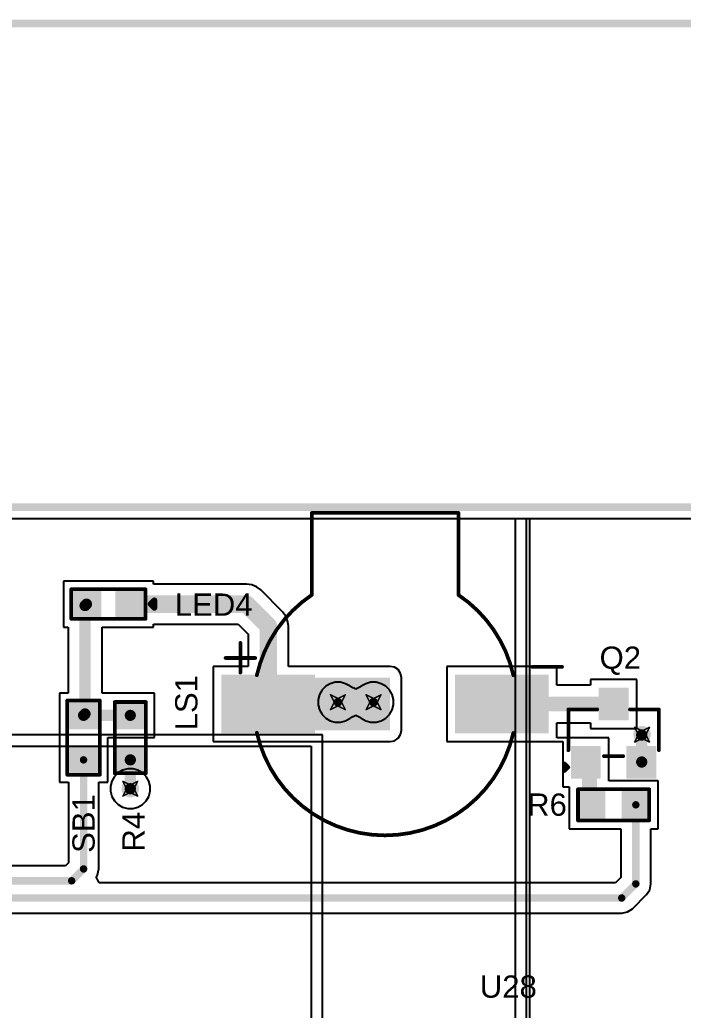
# Model space of a CAD drawing. Header units: inches. Extents: x -36 to 349, y -11 to 240.
# Drawn here: x 154.14 to 176.85, y 109.77 to 143.69 of the extents above; entities that cross this region are included whole.
import ezdxf

# ---------------------------------------------------------------- set-up
doc = ezdxf.new("R2010")
doc.units = ezdxf.units.IN
for name, color, linetype in [('Board Outline', 216, 'Continuous'), ('Bottom Layer', 5, 'Continuous'), ('Dimension', 6, 'Continuous'), ('Drill Drawing', 1, 'Continuous'), ('Layer 1', 16, 'Continuous'), ('Layer 2', 76, 'Continuous'), ('Top Layer', 1, 'Continuous'), ('Top Overlay', 2, 'Continuous'), ('Top Paste', 8, 'Continuous'), ('Top Solder', 216, 'Continuous'), ('Via Holes', 16, 'Continuous')]:
    doc.layers.add(name, color=color, linetype=linetype)
doc.styles.add('Arial', font='', dxfattribs={"height": 0.2})
doc.styles.get('Arial').set_extended_font_data('Arial')

# ---------------------------------------------------------------- blocks, each defined once
blk = doc.blocks.new('S______B______178')
at = {"layer": 'Top Layer'}
for points in [[(-1.143, -0.4445), (-1.143, 0.4445), (-0.381, 0.4445), (-0.381, -0.4445)], [(0.381, -0.4445), (0.381, 0.4445), (1.143, 0.4445), (1.143, -0.4445)]]:
    blk.add_hatch(color=1, dxfattribs=at).paths.add_polyline_path(points)
at = {"layer": 'Top Paste'}
for points in [[(-1.143, -0.4445), (-1.143, 0.4445), (-0.381, 0.4445), (-0.381, -0.4445)], [(0.381, -0.4445), (0.381, 0.4445), (1.143, 0.4445), (1.143, -0.4445)]]:
    blk.add_hatch(color=8, dxfattribs=at).paths.add_polyline_path(points)
at = {"layer": 'Top Solder'}
for points in [[(-1.2446, -0.5461), (-1.2446, 0.5461), (-0.2794, 0.5461), (-0.2794, -0.5461)], [(0.2794, -0.5461), (0.2794, 0.5461), (1.2446, 0.5461), (1.2446, -0.5461)]]:
    blk.add_hatch(color=216, dxfattribs=at).paths.add_polyline_path(points)
at = {"layer": 'Top Overlay'}
for points in [[(-1.27, 0.5588, 0.127, 0.127, 0), (1.27, 0.5588, 0.127, 0.127, 0)], [(-1.27, 0.5588, 0.127, 0.127, 0), (-1.27, -0.5588, 0.127, 0.127, 0)], [(1.27, 0.5588, 0.127, 0.127, 0), (1.27, -0.5588, 0.127, 0.127, 0)], [(-1.27, -0.5588, 0.127, 0.127, 0), (1.27, -0.5588, 0.127, 0.127, 0)]]:
    blk.add_lwpolyline(points, format="xyseb", dxfattribs=at)
for points in [[(-1.30175, 0.5588, 0.0635, 0.0635, 1), (-1.23825, 0.5588, 0.0635, 0.0635, 1)], [(-1.30175, 0.5588, 0.0635, 0.0635, 1), (-1.23825, 0.5588, 0.0635, 0.0635, 1)], [(1.23825, 0.5588, 0.0635, 0.0635, 1), (1.30175, 0.5588, 0.0635, 0.0635, 1)], [(1.23825, 0.5588, 0.0635, 0.0635, 1), (1.30175, 0.5588, 0.0635, 0.0635, 1)], [(-1.30175, -0.5588, 0.0635, 0.0635, 1), (-1.23825, -0.5588, 0.0635, 0.0635, 1)], [(-1.30175, -0.5588, 0.0635, 0.0635, 1), (-1.23825, -0.5588, 0.0635, 0.0635, 1)], [(1.23825, -0.5588, 0.0635, 0.0635, 1), (1.30175, -0.5588, 0.0635, 0.0635, 1)], [(1.23825, -0.5588, 0.0635, 0.0635, 1), (1.30175, -0.5588, 0.0635, 0.0635, 1)]]:
    blk.add_lwpolyline(points, format="xyseb", close=True, dxfattribs=at)
blk = doc.blocks.new('R___0603_295')
at = {"layer": 'Top Layer'}
for points in [[(-0.381, 0.4445), (-0.381, -0.4445), (-1.143, -0.4445), (-1.143, 0.4445)], [(1.143, 0.4445), (1.143, -0.4445), (0.381, -0.4445), (0.381, 0.4445)]]:
    blk.add_hatch(color=1, dxfattribs=at).paths.add_polyline_path(points)
at = {"layer": 'Top Paste'}
for points in [[(-0.381, 0.4445), (-0.381, -0.4445), (-1.143, -0.4445), (-1.143, 0.4445)], [(1.143, 0.4445), (1.143, -0.4445), (0.381, -0.4445), (0.381, 0.4445)]]:
    blk.add_hatch(color=8, dxfattribs=at).paths.add_polyline_path(points)
at = {"layer": 'Top Solder'}
for points in [[(-0.2794, 0.5461), (-0.2794, -0.5461), (-1.2446, -0.5461), (-1.2446, 0.5461)], [(1.2446, 0.5461), (1.2446, -0.5461), (0.2794, -0.5461), (0.2794, 0.5461)]]:
    blk.add_hatch(color=216, dxfattribs=at).paths.add_polyline_path(points)
at = {"layer": 'Top Overlay'}
for points in [[(-1.2192, 0.5334, 0.127, 0.127, 0), (-1.2192, -0.5334, 0.127, 0.127, 0)], [(1.2192, 0.5334, 0.127, 0.127, 0), (-1.2192, 0.5334, 0.127, 0.127, 0)], [(1.2192, 0.5334, 0.127, 0.127, 0), (1.2192, -0.5334, 0.127, 0.127, 0)], [(1.2192, -0.5334, 0.127, 0.127, 0), (-1.2192, -0.5334, 0.127, 0.127, 0)]]:
    blk.add_lwpolyline(points, format="xyseb", dxfattribs=at)
for points in [[(-1.25095, 0.5334, 0.0635, 0.0635, 1), (-1.18745, 0.5334, 0.0635, 0.0635, 1)], [(-1.25095, 0.5334, 0.0635, 0.0635, 1), (-1.18745, 0.5334, 0.0635, 0.0635, 1)], [(1.18745, 0.5334, 0.0635, 0.0635, 1), (1.25095, 0.5334, 0.0635, 0.0635, 1)], [(1.18745, 0.5334, 0.0635, 0.0635, 1), (1.25095, 0.5334, 0.0635, 0.0635, 1)], [(-1.25095, -0.5334, 0.0635, 0.0635, 1), (-1.18745, -0.5334, 0.0635, 0.0635, 1)], [(-1.25095, -0.5334, 0.0635, 0.0635, 1), (-1.18745, -0.5334, 0.0635, 0.0635, 1)], [(1.18745, -0.5334, 0.0635, 0.0635, 1), (1.25095, -0.5334, 0.0635, 0.0635, 1)], [(1.18745, -0.5334, 0.0635, 0.0635, 1), (1.25095, -0.5334, 0.0635, 0.0635, 1)]]:
    blk.add_lwpolyline(points, format="xyseb", close=True, dxfattribs=at)
blk = doc.blocks.new('R___0603_296')
at = {"layer": 'Top Layer'}
for points in [[(-0.381, 0.4445), (-0.381, -0.4445), (-1.143, -0.4445), (-1.143, 0.4445)], [(1.143, 0.4445), (1.143, -0.4445), (0.381, -0.4445), (0.381, 0.4445)]]:
    blk.add_hatch(color=1, dxfattribs=at).paths.add_polyline_path(points)
at = {"layer": 'Top Paste'}
for points in [[(-0.381, 0.4445), (-0.381, -0.4445), (-1.143, -0.4445), (-1.143, 0.4445)], [(1.143, 0.4445), (1.143, -0.4445), (0.381, -0.4445), (0.381, 0.4445)]]:
    blk.add_hatch(color=8, dxfattribs=at).paths.add_polyline_path(points)
at = {"layer": 'Top Solder'}
for points in [[(-0.2794, 0.5461), (-0.2794, -0.5461), (-1.2446, -0.5461), (-1.2446, 0.5461)], [(1.2446, 0.5461), (1.2446, -0.5461), (0.2794, -0.5461), (0.2794, 0.5461)]]:
    blk.add_hatch(color=216, dxfattribs=at).paths.add_polyline_path(points)
at = {"layer": 'Top Overlay'}
for points in [[(-1.2192, -0.5334, 0.127, 0.127, 0), (-1.2192, 0.5334, 0.127, 0.127, 0)], [(1.2192, 0.5334, 0.127, 0.127, 0), (-1.2192, 0.5334, 0.127, 0.127, 0)], [(1.2192, -0.5334, 0.127, 0.127, 0), (1.2192, 0.5334, 0.127, 0.127, 0)], [(1.2192, -0.5334, 0.127, 0.127, 0), (-1.2192, -0.5334, 0.127, 0.127, 0)]]:
    blk.add_lwpolyline(points, format="xyseb", dxfattribs=at)
for points in [[(-1.25095, 0.5334, 0.0635, 0.0635, 1), (-1.18745, 0.5334, 0.0635, 0.0635, 1)], [(-1.25095, 0.5334, 0.0635, 0.0635, 1), (-1.18745, 0.5334, 0.0635, 0.0635, 1)], [(1.18745, 0.5334, 0.0635, 0.0635, 1), (1.25095, 0.5334, 0.0635, 0.0635, 1)], [(1.18745, 0.5334, 0.0635, 0.0635, 1), (1.25095, 0.5334, 0.0635, 0.0635, 1)], [(-1.25095, -0.5334, 0.0635, 0.0635, 1), (-1.18745, -0.5334, 0.0635, 0.0635, 1)], [(-1.25095, -0.5334, 0.0635, 0.0635, 1), (-1.18745, -0.5334, 0.0635, 0.0635, 1)], [(1.18745, -0.5334, 0.0635, 0.0635, 1), (1.25095, -0.5334, 0.0635, 0.0635, 1)], [(1.18745, -0.5334, 0.0635, 0.0635, 1), (1.25095, -0.5334, 0.0635, 0.0635, 1)]]:
    blk.add_lwpolyline(points, format="xyseb", close=True, dxfattribs=at)
blk = doc.blocks.new('SOT_23_308')
at = {"layer": 'Top Layer'}
for points in [[(-0.41, 1.46), (0.41, 1.46), (0.41, 0.54), (-0.41, 0.54)], [(-1.36, -0.54), (-0.54, -0.54), (-0.54, -1.46), (-1.36, -1.46)], [(0.54, -0.54), (1.36, -0.54), (1.36, -1.46), (0.54, -1.46)]]:
    blk.add_hatch(color=1, dxfattribs=at).paths.add_polyline_path(points)
at = {"layer": 'Top Paste'}
for points in [[(-0.41, 1.46), (0.41, 1.46), (0.41, 0.54), (-0.41, 0.54)], [(-1.36, -0.54), (-0.54, -0.54), (-0.54, -1.46), (-1.36, -1.46)], [(0.54, -0.54), (1.36, -0.54), (1.36, -1.46), (0.54, -1.46)]]:
    blk.add_hatch(color=8, dxfattribs=at).paths.add_polyline_path(points)
at = {"layer": 'Top Solder'}
for points in [[(-0.512, 1.562), (0.512, 1.562), (0.512, 0.438), (-0.512, 0.438)], [(-1.462, -0.438), (-0.438, -0.438), (-0.438, -1.562), (-1.462, -1.562)], [(0.438, -0.438), (1.462, -0.438), (1.462, -1.562), (0.438, -1.562)]]:
    blk.add_hatch(color=216, dxfattribs=at).paths.add_polyline_path(points)
at = {"layer": 'Top Overlay'}
for points in [[(-1.549, 0.813, 0.127, 0.127, 0), (-0.559, 0.813, 0.127, 0.127, 0)], [(-1.549, -0.584, 0.127, 0.127, 0), (-1.549, 0.813, 0.127, 0.127, 0)], [(0.559, 0.813, 0.127, 0.127, 0), (1.549, 0.813, 0.127, 0.127, 0)], [(1.549, -0.584, 0.127, 0.127, 0), (1.549, 0.813, 0.127, 0.127, 0)], [(-1.676, -1.295, 0.127, 0.127, 0), (-1.676, -1.041, 0.127, 0.127, 0)], [(-1.676, -1.041, 0.127, 0.127, 0), (-1.549, -1.168, 0.127, 0.127, 0)], [(-0.33, -0.787, 0.127, 0.127, 0), (0.33, -0.787, 0.127, 0.127, 0)], [(-1.676, -1.295, 0.127, 0.127, 0), (-1.549, -1.168, 0.127, 0.127, 0)]]:
    blk.add_lwpolyline(points, format="xyseb", dxfattribs=at)
for points in [[(-1.581, 0.813, 0.0635, 0.0635, 1), (-1.518, 0.813, 0.0635, 0.0635, 1)], [(-1.581, 0.813, 0.0635, 0.0635, 1), (-1.518, 0.813, 0.0635, 0.0635, 1)], [(-0.591, 0.813, 0.0635, 0.0635, 1), (-0.527, 0.813, 0.0635, 0.0635, 1)], [(0.527, 0.813, 0.0635, 0.0635, 1), (0.591, 0.813, 0.0635, 0.0635, 1)], [(1.518, 0.813, 0.0635, 0.0635, 1), (1.581, 0.813, 0.0635, 0.0635, 1)], [(1.518, 0.813, 0.0635, 0.0635, 1), (1.581, 0.813, 0.0635, 0.0635, 1)], [(-1.581, -0.584, 0.0635, 0.0635, 1), (-1.518, -0.584, 0.0635, 0.0635, 1)], [(1.518, -0.584, 0.0635, 0.0635, 1), (1.581, -0.584, 0.0635, 0.0635, 1)], [(-1.708, -1.041, 0.0635, 0.0635, 1), (-1.645, -1.041, 0.0635, 0.0635, 1)], [(-1.708, -1.041, 0.0635, 0.0635, 1), (-1.645, -1.041, 0.0635, 0.0635, 1)], [(-0.362, -0.787, 0.0635, 0.0635, 1), (-0.298, -0.787, 0.0635, 0.0635, 1)], [(0.298, -0.787, 0.0635, 0.0635, 1), (0.362, -0.787, 0.0635, 0.0635, 1)], [(-1.708, -1.295, 0.0635, 0.0635, 1), (-1.645, -1.295, 0.0635, 0.0635, 1)], [(-1.708, -1.295, 0.0635, 0.0635, 1), (-1.645, -1.295, 0.0635, 0.0635, 1)], [(-1.581, -1.168, 0.0635, 0.0635, 1), (-1.518, -1.168, 0.0635, 0.0635, 1)], [(-1.581, -1.168, 0.0635, 0.0635, 1), (-1.518, -1.168, 0.0635, 0.0635, 1)]]:
    blk.add_lwpolyline(points, format="xyseb", close=True, dxfattribs=at)
blk = doc.blocks.new('YS_SBZ9032C03R16__317')
at = {"layer": 'Top Layer'}
for points in [[(-5.5, 0.9), (-2.5, 0.9), (-2.5, -0.9), (-5.5, -0.9)], [(2.5, 0.9), (5.5, 0.9), (5.5, -0.9), (2.5, -0.9)]]:
    blk.add_hatch(color=1, dxfattribs=at).paths.add_polyline_path(points)
at = {"layer": 'Top Paste'}
for points in [[(-5.5, 0.9), (-2.5, 0.9), (-2.5, -0.9), (-5.5, -0.9)], [(2.5, 0.9), (5.5, 0.9), (5.5, -0.9), (2.5, -0.9)]]:
    blk.add_hatch(color=8, dxfattribs=at).paths.add_polyline_path(points)
at = {"layer": 'Top Solder'}
for points in [[(-5.602, 1.002), (-2.398, 1.002), (-2.398, -1.002), (-5.602, -1.002)], [(2.398, 1.002), (5.602, 1.002), (5.602, -1.002), (2.398, -1.002)]]:
    blk.add_hatch(color=216, dxfattribs=at).paths.add_polyline_path(points)
at = {"layer": 'Top Overlay'}
for points in [[(-2.51, 3.735, 0.127, 0.127, 0), (-2.51, 6.543, 0.127, 0.127, 0)], [(-2.51, 6.543, 0.127, 0.127, 0), (2.51, 6.543, 0.127, 0.127, 0)], [(2.51, 3.735, 0.127, 0.127, 0), (2.51, 6.543, 0.127, 0.127, 0)], [(-4.391, 0.984, 0.127, 0.127, -0.191928), (-2.51, 3.735, 0.127, 0.127, 0)], [(2.51, 3.735, 0.127, 0.127, -0.191928), (4.391, 0.984, 0.127, 0.127, 0)], [(-4.953, 1.075, 0.127, 0.127, 0), (-4.953, 2.091, 0.127, 0.127, 0)], [(-5.461, 1.575, 0.127, 0.127, 0), (-4.445, 1.575, 0.127, 0.127, 0)], [(5.043, 1.27, 0.127, 0.127, 0), (6.059, 1.27, 0.127, 0.127, 0)], [(4.389, -0.992, 0.127, 0.127, -0.799951), (-4.391, -0.984, 0.127, 0.127, 0)]]:
    blk.add_lwpolyline(points, format="xyseb", dxfattribs=at)
for points in [[(-2.542, 6.543, 0.0635, 0.0635, 1), (-2.479, 6.543, 0.0635, 0.0635, 1)], [(-2.542, 6.543, 0.0635, 0.0635, 1), (-2.479, 6.543, 0.0635, 0.0635, 1)], [(2.479, 6.543, 0.0635, 0.0635, 1), (2.542, 6.543, 0.0635, 0.0635, 1)], [(2.479, 6.543, 0.0635, 0.0635, 1), (2.542, 6.543, 0.0635, 0.0635, 1)], [(-2.542, 3.735, 0.0635, 0.0635, 1), (-2.479, 3.735, 0.0635, 0.0635, 1)], [(-2.542, 3.735, 0.0635, 0.0635, 1), (-2.479, 3.735, 0.0635, 0.0635, 1)], [(2.479, 3.735, 0.0635, 0.0635, 1), (2.542, 3.735, 0.0635, 0.0635, 1)], [(2.479, 3.735, 0.0635, 0.0635, 1), (2.542, 3.735, 0.0635, 0.0635, 1)], [(-4.985, 2.091, 0.0635, 0.0635, 1), (-4.921, 2.091, 0.0635, 0.0635, 1)], [(-5.493, 1.575, 0.0635, 0.0635, 1), (-5.429, 1.575, 0.0635, 0.0635, 1)], [(-4.477, 1.575, 0.0635, 0.0635, 1), (-4.413, 1.575, 0.0635, 0.0635, 1)], [(-4.985, 1.075, 0.0635, 0.0635, 1), (-4.921, 1.075, 0.0635, 0.0635, 1)], [(-4.423, 0.984, 0.0635, 0.0635, 1), (-4.359, 0.984, 0.0635, 0.0635, 1)], [(4.359, 0.984, 0.0635, 0.0635, 1), (4.423, 0.984, 0.0635, 0.0635, 1)], [(5.011, 1.27, 0.0635, 0.0635, 1), (5.074, 1.27, 0.0635, 0.0635, 1)], [(6.027, 1.27, 0.0635, 0.0635, 1), (6.09, 1.27, 0.0635, 0.0635, 1)], [(-4.423, -0.984, 0.0635, 0.0635, 1), (-4.359, -0.984, 0.0635, 0.0635, 1)], [(4.358, -0.992, 0.0635, 0.0635, 1), (4.421, -0.992, 0.0635, 0.0635, 1)]]:
    blk.add_lwpolyline(points, format="xyseb", close=True, dxfattribs=at)
blk = doc.blocks.new('ALS_PT19_315C_L177_TR__321')
at = {"layer": 'Top Layer'}
for points in [[(-1.16, 0.41), (-0.34, 0.41), (-0.34, -0.41), (-1.16, -0.41)], [(0.34, 0.41), (1.16, 0.41), (1.16, -0.41), (0.34, -0.41)]]:
    blk.add_hatch(color=1, dxfattribs=at).paths.add_polyline_path(points)
at = {"layer": 'Top Paste'}
for points in [[(-1.16, 0.41), (-0.34, 0.41), (-0.34, -0.41), (-1.16, -0.41)], [(0.34, 0.41), (1.16, 0.41), (1.16, -0.41), (0.34, -0.41)]]:
    blk.add_hatch(color=8, dxfattribs=at).paths.add_polyline_path(points)
at = {"layer": 'Top Solder'}
for points in [[(-1.262, 0.512), (-0.238, 0.512), (-0.238, -0.512), (-1.262, -0.512)], [(0.238, 0.512), (1.262, 0.512), (1.262, -0.512), (0.238, -0.512)]]:
    blk.add_hatch(color=216, dxfattribs=at).paths.add_polyline_path(points)
at = {"layer": 'Top Overlay'}
for points in [[(1.245, 0.508, 0.127, 0.127, 0), (-1.27, 0.508, 0.127, 0.127, 0)], [(-1.27, 0.508, 0.127, 0.127, 0), (-1.27, -0.508, 0.127, 0.127, 0)], [(1.27, 0.508, 0.127, 0.127, 0), (1.27, -0.508, 0.127, 0.127, 0)], [(-1.575, 0.127, 0.2, 0.2, 0), (-1.575, -0.127, 0.2, 0.2, 0)], [(-1.448, 0, 0.2, 0.2, 0), (-1.575, 0.127, 0.2, 0.2, 0)], [(-1.448, 0, 0.2, 0.2, 0), (-1.575, -0.127, 0.2, 0.2, 0)], [(1.27, -0.508, 0.127, 0.127, 0), (-1.27, -0.508, 0.127, 0.127, 0)]]:
    blk.add_lwpolyline(points, format="xyseb", dxfattribs=at)
for points in [[(-1.302, 0.508, 0.0635, 0.0635, 1), (-1.238, 0.508, 0.0635, 0.0635, 1)], [(-1.302, 0.508, 0.0635, 0.0635, 1), (-1.238, 0.508, 0.0635, 0.0635, 1)], [(1.213, 0.508, 0.0635, 0.0635, 1), (1.276, 0.508, 0.0635, 0.0635, 1)], [(1.238, 0.508, 0.0635, 0.0635, 1), (1.302, 0.508, 0.0635, 0.0635, 1)], [(-1.625, 0.127, 0.1, 0.1, 1), (-1.525, 0.127, 0.1, 0.1, 1)], [(-1.625, 0.127, 0.1, 0.1, 1), (-1.525, 0.127, 0.1, 0.1, 1)], [(-1.498, 0, 0.1, 0.1, 1), (-1.398, 0, 0.1, 0.1, 1)], [(-1.498, 0, 0.1, 0.1, 1), (-1.398, 0, 0.1, 0.1, 1)], [(-1.625, -0.127, 0.1, 0.1, 1), (-1.525, -0.127, 0.1, 0.1, 1)], [(-1.625, -0.127, 0.1, 0.1, 1), (-1.525, -0.127, 0.1, 0.1, 1)], [(-1.302, -0.508, 0.0635, 0.0635, 1), (-1.238, -0.508, 0.0635, 0.0635, 1)], [(-1.302, -0.508, 0.0635, 0.0635, 1), (-1.238, -0.508, 0.0635, 0.0635, 1)], [(1.238, -0.508, 0.0635, 0.0635, 1), (1.302, -0.508, 0.0635, 0.0635, 1)], [(1.238, -0.508, 0.0635, 0.0635, 1), (1.302, -0.508, 0.0635, 0.0635, 1)]]:
    blk.add_lwpolyline(points, format="xyseb", close=True, dxfattribs=at)

msp = doc.modelspace()

# ---------------------------------------------------------------- hatches: boundary and pattern name
at = {"layer": 'Bottom Layer'}
h = msp.add_hatch(color=5, dxfattribs=at)
edge = h.paths.add_edge_path()
edge.add_arc((165.033, 120.32), 0.3, 0, 360)
h = msp.add_hatch(color=5, dxfattribs=at)
edge = h.paths.add_edge_path()
edge.add_arc((166.252, 120.32), 0.3, 0, 360)
h = msp.add_hatch(color=5, dxfattribs=at)
edge = h.paths.add_edge_path()
edge.add_arc((175.447, 119.208), 0.3, 0, 360)
h = msp.add_hatch(color=5, dxfattribs=at)
edge = h.paths.add_edge_path()
edge.add_arc((157.924, 117.358), 0.3, 0, 360)
at = {"layer": 'Layer 1'}
h = msp.add_hatch(color=16, dxfattribs=at)
edge = h.paths.add_edge_path()
edge.add_arc((165.033, 120.32), 0.3, 0, 360)
h = msp.add_hatch(color=16, dxfattribs=at)
edge = h.paths.add_edge_path()
edge.add_arc((166.252, 120.32), 0.3, 0, 360)
h = msp.add_hatch(color=16, dxfattribs=at)
edge = h.paths.add_edge_path()
edge.add_arc((175.447, 119.208), 0.3, 0, 360)
h = msp.add_hatch(color=16, dxfattribs=at)
edge = h.paths.add_edge_path()
edge.add_arc((157.924, 117.358), 0.3, 0, 360)
at = {"layer": 'Layer 2'}
h = msp.add_hatch(color=76, dxfattribs=at)
edge = h.paths.add_edge_path()
edge.add_arc((165.033, 120.32), 0.3, 0, 360)
h = msp.add_hatch(color=76, dxfattribs=at)
edge = h.paths.add_edge_path()
edge.add_arc((166.252, 120.32), 0.3, 0, 360)
h = msp.add_hatch(color=76, dxfattribs=at)
edge = h.paths.add_edge_path()
edge.add_arc((175.447, 119.208), 0.3, 0, 360)
h = msp.add_hatch(color=76, dxfattribs=at)
edge = h.paths.add_edge_path()
edge.add_arc((157.924, 117.358), 0.3, 0, 360)
at = {"layer": 'Top Layer'}
msp.add_hatch(color=1, dxfattribs=at).paths.add_polyline_path([(161.148, 119.359), (166.817, 119.359), (166.817, 121.159), (161.148, 121.159)])
h = msp.add_hatch(color=1, dxfattribs=at)
edge = h.paths.add_edge_path()
edge.add_arc((165.033, 120.32), 0.3, 0, 360)
h = msp.add_hatch(color=1, dxfattribs=at)
edge = h.paths.add_edge_path()
edge.add_arc((166.252, 120.32), 0.3, 0, 360)
h = msp.add_hatch(color=1, dxfattribs=at)
edge = h.paths.add_edge_path()
edge.add_arc((175.447, 119.208), 0.3, 0, 360)
h = msp.add_hatch(color=1, dxfattribs=at)
edge = h.paths.add_edge_path()
edge.add_arc((157.924, 117.358), 0.3, 0, 360)
at = {"layer": 'Via Holes'}
h = msp.add_hatch(color=7, dxfattribs=at)
edge = h.paths.add_edge_path()
edge.add_arc((165.033, 120.32), 0.15, 0, 360)
h = msp.add_hatch(color=7, dxfattribs=at)
edge = h.paths.add_edge_path()
edge.add_arc((166.252, 120.32), 0.15, 0, 360)
h = msp.add_hatch(color=7, dxfattribs=at)
edge = h.paths.add_edge_path()
edge.add_arc((175.447, 119.208), 0.15, 0, 360)
h = msp.add_hatch(color=7, dxfattribs=at)
edge = h.paths.add_edge_path()
edge.add_arc((157.924, 117.358), 0.15, 0, 360)

# ---------------------------------------------------------------- linework, layer by layer
at = {"layer": 'Board Outline'}
msp.add_lwpolyline([(101.089, 127, 0.254, 0.254, 0), (184.5, 127, 0.254, 0.254, 0)], format="xyseb", dxfattribs=at)
at = {"layer": 'Bottom Layer'}
for p, q in [((138.607, 126.612), (171.103, 126.612)), ((171.103, 126.612), (171.103, 50.013)), ((171.492, 126.612), (184.5, 126.612)), ((171.492, 50.013), (171.492, 126.612)), ((164.499, 119.202), (138.607, 119.202)), ((164.499, 57.353), (164.499, 119.202)), ((153.203, 118.814), (164.111, 118.814)), ((164.111, 118.814), (164.111, 79.085))]:
    msp.add_line(p, q, dxfattribs=at)
at = {"layer": 'Dimension'}
msp.add_lwpolyline([(104.965, 143.561, 0.254, 0.254, 0), (188.5, 143.561, 0.254, 0.254, 0)], format="xyseb", dxfattribs=at)
at = {"layer": 'Drill Drawing'}
for points in [[(164.779, 120.574, 0.0508, 0.0508, 0), (165.033, 120.447, 0.0508, 0.0508, 0)], [(164.779, 120.574, 0.0508, 0.0508, 0), (164.906, 120.32, 0.0508, 0.0508, 0)], [(165.033, 120.447, 0.0508, 0.0508, 0), (165.287, 120.574, 0.0508, 0.0508, 0)], [(165.16, 120.32, 0.0508, 0.0508, 0), (165.287, 120.574, 0.0508, 0.0508, 0)], [(165.998, 120.574, 0.0508, 0.0508, 0), (166.252, 120.447, 0.0508, 0.0508, 0)], [(165.998, 120.574, 0.0508, 0.0508, 0), (166.125, 120.32, 0.0508, 0.0508, 0)], [(166.252, 120.447, 0.0508, 0.0508, 0), (166.506, 120.574, 0.0508, 0.0508, 0)], [(166.379, 120.32, 0.0508, 0.0508, 0), (166.506, 120.574, 0.0508, 0.0508, 0)], [(164.779, 120.066, 0.0508, 0.0508, 0), (164.906, 120.32, 0.0508, 0.0508, 0)], [(164.779, 120.066, 0.0508, 0.0508, 0), (165.033, 120.193, 0.0508, 0.0508, 0)], [(165.033, 120.193, 0.0508, 0.0508, 0), (165.287, 120.066, 0.0508, 0.0508, 0)], [(165.16, 120.32, 0.0508, 0.0508, 0), (165.287, 120.066, 0.0508, 0.0508, 0)], [(165.998, 120.066, 0.0508, 0.0508, 0), (166.125, 120.32, 0.0508, 0.0508, 0)], [(165.998, 120.066, 0.0508, 0.0508, 0), (166.252, 120.193, 0.0508, 0.0508, 0)], [(166.252, 120.193, 0.0508, 0.0508, 0), (166.506, 120.066, 0.0508, 0.0508, 0)], [(166.379, 120.32, 0.0508, 0.0508, 0), (166.506, 120.066, 0.0508, 0.0508, 0)], [(175.193, 119.462, 0.0508, 0.0508, 0), (175.447, 119.335, 0.0508, 0.0508, 0)], [(175.193, 119.462, 0.0508, 0.0508, 0), (175.32, 119.208, 0.0508, 0.0508, 0)], [(175.447, 119.335, 0.0508, 0.0508, 0), (175.701, 119.462, 0.0508, 0.0508, 0)], [(175.574, 119.208, 0.0508, 0.0508, 0), (175.701, 119.462, 0.0508, 0.0508, 0)], [(175.193, 118.954, 0.0508, 0.0508, 0), (175.32, 119.208, 0.0508, 0.0508, 0)], [(175.193, 118.954, 0.0508, 0.0508, 0), (175.447, 119.081, 0.0508, 0.0508, 0)], [(175.447, 119.081, 0.0508, 0.0508, 0), (175.701, 118.954, 0.0508, 0.0508, 0)], [(175.574, 119.208, 0.0508, 0.0508, 0), (175.701, 118.954, 0.0508, 0.0508, 0)], [(157.67, 117.612, 0.0508, 0.0508, 0), (157.924, 117.485, 0.0508, 0.0508, 0)], [(157.67, 117.612, 0.0508, 0.0508, 0), (157.797, 117.358, 0.0508, 0.0508, 0)], [(157.67, 117.104, 0.0508, 0.0508, 0), (157.797, 117.358, 0.0508, 0.0508, 0)], [(157.924, 117.485, 0.0508, 0.0508, 0), (158.178, 117.612, 0.0508, 0.0508, 0)], [(158.051, 117.358, 0.0508, 0.0508, 0), (158.178, 117.612, 0.0508, 0.0508, 0)], [(158.051, 117.358, 0.0508, 0.0508, 0), (158.178, 117.104, 0.0508, 0.0508, 0)], [(157.67, 117.104, 0.0508, 0.0508, 0), (157.924, 117.231, 0.0508, 0.0508, 0)], [(157.924, 117.231, 0.0508, 0.0508, 0), (158.178, 117.104, 0.0508, 0.0508, 0)]]:
    msp.add_lwpolyline(points, format="xyseb", dxfattribs=at)
for points in [[(164.766, 120.574, 0.0254, 0.0254, 1), (164.791, 120.574, 0.0254, 0.0254, 1)], [(164.766, 120.574, 0.0254, 0.0254, 1), (164.791, 120.574, 0.0254, 0.0254, 1)], [(165.02, 120.447, 0.0254, 0.0254, 1), (165.045, 120.447, 0.0254, 0.0254, 1)], [(165.02, 120.447, 0.0254, 0.0254, 1), (165.045, 120.447, 0.0254, 0.0254, 1)], [(165.274, 120.574, 0.0254, 0.0254, 1), (165.299, 120.574, 0.0254, 0.0254, 1)], [(165.274, 120.574, 0.0254, 0.0254, 1), (165.299, 120.574, 0.0254, 0.0254, 1)], [(165.985, 120.574, 0.0254, 0.0254, 1), (166.011, 120.574, 0.0254, 0.0254, 1)], [(165.985, 120.574, 0.0254, 0.0254, 1), (166.011, 120.574, 0.0254, 0.0254, 1)], [(166.239, 120.447, 0.0254, 0.0254, 1), (166.265, 120.447, 0.0254, 0.0254, 1)], [(166.239, 120.447, 0.0254, 0.0254, 1), (166.265, 120.447, 0.0254, 0.0254, 1)], [(166.493, 120.574, 0.0254, 0.0254, 1), (166.519, 120.574, 0.0254, 0.0254, 1)], [(166.493, 120.574, 0.0254, 0.0254, 1), (166.519, 120.574, 0.0254, 0.0254, 1)], [(164.766, 120.066, 0.0254, 0.0254, 1), (164.791, 120.066, 0.0254, 0.0254, 1)], [(164.766, 120.066, 0.0254, 0.0254, 1), (164.791, 120.066, 0.0254, 0.0254, 1)], [(164.893, 120.32, 0.0254, 0.0254, 1), (164.918, 120.32, 0.0254, 0.0254, 1)], [(164.893, 120.32, 0.0254, 0.0254, 1), (164.918, 120.32, 0.0254, 0.0254, 1)], [(165.02, 120.193, 0.0254, 0.0254, 1), (165.045, 120.193, 0.0254, 0.0254, 1)], [(165.02, 120.193, 0.0254, 0.0254, 1), (165.045, 120.193, 0.0254, 0.0254, 1)], [(165.147, 120.32, 0.0254, 0.0254, 1), (165.172, 120.32, 0.0254, 0.0254, 1)], [(165.147, 120.32, 0.0254, 0.0254, 1), (165.172, 120.32, 0.0254, 0.0254, 1)], [(165.274, 120.066, 0.0254, 0.0254, 1), (165.299, 120.066, 0.0254, 0.0254, 1)], [(165.274, 120.066, 0.0254, 0.0254, 1), (165.299, 120.066, 0.0254, 0.0254, 1)], [(165.985, 120.066, 0.0254, 0.0254, 1), (166.011, 120.066, 0.0254, 0.0254, 1)], [(165.985, 120.066, 0.0254, 0.0254, 1), (166.011, 120.066, 0.0254, 0.0254, 1)], [(166.112, 120.32, 0.0254, 0.0254, 1), (166.138, 120.32, 0.0254, 0.0254, 1)], [(166.112, 120.32, 0.0254, 0.0254, 1), (166.138, 120.32, 0.0254, 0.0254, 1)], [(166.239, 120.193, 0.0254, 0.0254, 1), (166.265, 120.193, 0.0254, 0.0254, 1)], [(166.239, 120.193, 0.0254, 0.0254, 1), (166.265, 120.193, 0.0254, 0.0254, 1)], [(166.366, 120.32, 0.0254, 0.0254, 1), (166.392, 120.32, 0.0254, 0.0254, 1)], [(166.366, 120.32, 0.0254, 0.0254, 1), (166.392, 120.32, 0.0254, 0.0254, 1)], [(166.493, 120.066, 0.0254, 0.0254, 1), (166.519, 120.066, 0.0254, 0.0254, 1)], [(166.493, 120.066, 0.0254, 0.0254, 1), (166.519, 120.066, 0.0254, 0.0254, 1)], [(175.18, 119.462, 0.0254, 0.0254, 1), (175.205, 119.462, 0.0254, 0.0254, 1)], [(175.18, 119.462, 0.0254, 0.0254, 1), (175.205, 119.462, 0.0254, 0.0254, 1)], [(175.688, 119.462, 0.0254, 0.0254, 1), (175.713, 119.462, 0.0254, 0.0254, 1)], [(175.688, 119.462, 0.0254, 0.0254, 1), (175.713, 119.462, 0.0254, 0.0254, 1)], [(175.307, 119.208, 0.0254, 0.0254, 1), (175.332, 119.208, 0.0254, 0.0254, 1)], [(175.307, 119.208, 0.0254, 0.0254, 1), (175.332, 119.208, 0.0254, 0.0254, 1)], [(175.434, 119.335, 0.0254, 0.0254, 1), (175.459, 119.335, 0.0254, 0.0254, 1)], [(175.434, 119.335, 0.0254, 0.0254, 1), (175.459, 119.335, 0.0254, 0.0254, 1)], [(175.434, 119.081, 0.0254, 0.0254, 1), (175.459, 119.081, 0.0254, 0.0254, 1)], [(175.434, 119.081, 0.0254, 0.0254, 1), (175.459, 119.081, 0.0254, 0.0254, 1)], [(175.561, 119.208, 0.0254, 0.0254, 1), (175.586, 119.208, 0.0254, 0.0254, 1)], [(175.561, 119.208, 0.0254, 0.0254, 1), (175.586, 119.208, 0.0254, 0.0254, 1)], [(175.18, 118.954, 0.0254, 0.0254, 1), (175.205, 118.954, 0.0254, 0.0254, 1)], [(175.18, 118.954, 0.0254, 0.0254, 1), (175.205, 118.954, 0.0254, 0.0254, 1)], [(175.688, 118.954, 0.0254, 0.0254, 1), (175.713, 118.954, 0.0254, 0.0254, 1)], [(175.688, 118.954, 0.0254, 0.0254, 1), (175.713, 118.954, 0.0254, 0.0254, 1)], [(157.658, 117.612, 0.0254, 0.0254, 1), (157.683, 117.612, 0.0254, 0.0254, 1)], [(157.658, 117.612, 0.0254, 0.0254, 1), (157.683, 117.612, 0.0254, 0.0254, 1)], [(157.785, 117.358, 0.0254, 0.0254, 1), (157.81, 117.358, 0.0254, 0.0254, 1)], [(157.785, 117.358, 0.0254, 0.0254, 1), (157.81, 117.358, 0.0254, 0.0254, 1)], [(157.912, 117.485, 0.0254, 0.0254, 1), (157.937, 117.485, 0.0254, 0.0254, 1)], [(157.912, 117.485, 0.0254, 0.0254, 1), (157.937, 117.485, 0.0254, 0.0254, 1)], [(158.039, 117.358, 0.0254, 0.0254, 1), (158.064, 117.358, 0.0254, 0.0254, 1)], [(158.039, 117.358, 0.0254, 0.0254, 1), (158.064, 117.358, 0.0254, 0.0254, 1)], [(158.166, 117.612, 0.0254, 0.0254, 1), (158.191, 117.612, 0.0254, 0.0254, 1)], [(158.166, 117.612, 0.0254, 0.0254, 1), (158.191, 117.612, 0.0254, 0.0254, 1)], [(157.658, 117.104, 0.0254, 0.0254, 1), (157.683, 117.104, 0.0254, 0.0254, 1)], [(157.658, 117.104, 0.0254, 0.0254, 1), (157.683, 117.104, 0.0254, 0.0254, 1)], [(157.912, 117.231, 0.0254, 0.0254, 1), (157.937, 117.231, 0.0254, 0.0254, 1)], [(157.912, 117.231, 0.0254, 0.0254, 1), (157.937, 117.231, 0.0254, 0.0254, 1)], [(158.166, 117.104, 0.0254, 0.0254, 1), (158.191, 117.104, 0.0254, 0.0254, 1)], [(158.166, 117.104, 0.0254, 0.0254, 1), (158.191, 117.104, 0.0254, 0.0254, 1)]]:
    msp.add_lwpolyline(points, format="xyseb", close=True, dxfattribs=at)
at = {"layer": 'Layer 1'}
for p, q in [((101.097, 126.612), (184.5, 126.612)), ((164.488, 120.738), (164.398, 120.583)), ((164.615, 120.865), (164.488, 120.738)), ((164.77, 120.954), (164.615, 120.865)), ((164.943, 121.001), (164.77, 120.954)), ((165.122, 121.001), (164.943, 121.001)), ((165.296, 120.954), (165.122, 121.001)), ((165.451, 120.865), (165.296, 120.954)), ((165.474, 120.842), (165.451, 120.865)), ((165.642, 120.767), (165.474, 120.842)), ((165.811, 120.842), (165.642, 120.767)), ((165.834, 120.865), (165.811, 120.842)), ((165.989, 120.954), (165.834, 120.865)), ((166.162, 121.001), (165.989, 120.954)), ((166.342, 121.001), (166.162, 121.001)), ((166.515, 120.954), (166.342, 121.001)), ((166.67, 120.865), (166.515, 120.954)), ((166.797, 120.738), (166.67, 120.865)), ((166.887, 120.583), (166.797, 120.738)), ((164.398, 120.583), (164.352, 120.409)), ((164.352, 120.409), (164.352, 120.23)), ((166.933, 120.409), (166.887, 120.583)), ((166.933, 120.23), (166.933, 120.409)), ((164.352, 120.23), (164.398, 120.057)), ((166.887, 120.057), (166.933, 120.23)), ((164.398, 120.057), (164.488, 119.902)), ((164.488, 119.902), (164.615, 119.775)), ((164.615, 119.775), (164.77, 119.685)), ((165.296, 119.685), (165.451, 119.775)), ((165.451, 119.775), (165.474, 119.798)), ((165.474, 119.798), (165.642, 119.873)), ((165.642, 119.873), (165.811, 119.798)), ((165.811, 119.798), (165.834, 119.775)), ((165.834, 119.775), (165.989, 119.685)), ((166.515, 119.685), (166.67, 119.775)), ((166.67, 119.775), (166.797, 119.902)), ((166.797, 119.902), (166.887, 120.057)), ((164.77, 119.685), (164.943, 119.639)), ((164.943, 119.639), (165.122, 119.639)), ((165.122, 119.639), (165.296, 119.685)), ((165.989, 119.685), (166.162, 119.639)), ((166.162, 119.639), (166.342, 119.639)), ((166.342, 119.639), (166.515, 119.685))]:
    msp.add_line(p, q, dxfattribs=at)
at = {"layer": 'Layer 2'}
for p, q in [((101.097, 126.612), (171.586, 126.612)), ((171.586, 126.612), (171.586, 87.605)), ((164.488, 120.738), (164.398, 120.583)), ((164.615, 120.865), (164.488, 120.738)), ((164.77, 120.954), (164.615, 120.865)), ((164.943, 121.001), (164.77, 120.954)), ((165.122, 121.001), (164.943, 121.001)), ((165.296, 120.954), (165.122, 121.001)), ((165.451, 120.865), (165.296, 120.954)), ((165.474, 120.842), (165.451, 120.865)), ((165.642, 120.767), (165.474, 120.842)), ((165.811, 120.842), (165.642, 120.767)), ((165.834, 120.865), (165.811, 120.842)), ((165.989, 120.954), (165.834, 120.865)), ((166.162, 121.001), (165.989, 120.954)), ((166.342, 121.001), (166.162, 121.001)), ((166.515, 120.954), (166.342, 121.001)), ((166.67, 120.865), (166.515, 120.954)), ((166.797, 120.738), (166.67, 120.865)), ((166.887, 120.583), (166.797, 120.738)), ((164.398, 120.583), (164.352, 120.409)), ((164.352, 120.409), (164.352, 120.23)), ((166.933, 120.409), (166.887, 120.583)), ((166.933, 120.23), (166.933, 120.409)), ((164.352, 120.23), (164.398, 120.057)), ((166.887, 120.057), (166.933, 120.23)), ((164.398, 120.057), (164.488, 119.902)), ((164.488, 119.902), (164.615, 119.775)), ((164.615, 119.775), (164.77, 119.685)), ((165.296, 119.685), (165.451, 119.775)), ((165.451, 119.775), (165.474, 119.798)), ((165.474, 119.798), (165.642, 119.873)), ((165.642, 119.873), (165.811, 119.798)), ((165.811, 119.798), (165.834, 119.775)), ((165.834, 119.775), (165.989, 119.685)), ((166.515, 119.685), (166.67, 119.775)), ((166.67, 119.775), (166.797, 119.902)), ((166.797, 119.902), (166.887, 120.057)), ((164.77, 119.685), (164.943, 119.639)), ((164.943, 119.639), (165.122, 119.639)), ((165.122, 119.639), (165.296, 119.685)), ((165.989, 119.685), (166.162, 119.639)), ((166.162, 119.639), (166.342, 119.639)), ((166.342, 119.639), (166.515, 119.685)), ((157.835, 118.039), (157.662, 117.993)), ((158.014, 118.039), (157.835, 118.039)), ((158.187, 117.993), (158.014, 118.039)), ((157.379, 117.776), (157.29, 117.621)), ((157.506, 117.903), (157.379, 117.776)), ((157.662, 117.993), (157.506, 117.903)), ((158.343, 117.903), (158.187, 117.993)), ((158.469, 117.776), (158.343, 117.903)), ((158.559, 117.621), (158.469, 117.776)), ((157.29, 117.621), (157.243, 117.448)), ((157.243, 117.448), (157.243, 117.268)), ((158.605, 117.448), (158.559, 117.621)), ((158.605, 117.268), (158.605, 117.448)), ((157.243, 117.268), (157.29, 117.095)), ((157.29, 117.095), (157.379, 116.94)), ((158.469, 116.94), (158.559, 117.095)), ((158.559, 117.095), (158.605, 117.268)), ((157.379, 116.94), (157.506, 116.813)), ((157.506, 116.813), (157.662, 116.723)), ((157.662, 116.723), (157.835, 116.677)), ((157.835, 116.677), (158.014, 116.677)), ((158.014, 116.677), (158.187, 116.723)), ((158.187, 116.723), (158.343, 116.813)), ((158.343, 116.813), (158.469, 116.94))]:
    msp.add_line(p, q, dxfattribs=at)
at = {"layer": 'Top Layer'}
for p, q in [((106.206, 126.612), (184.5, 126.612)), ((158.715, 124.47), (155.633, 124.47)), ((155.633, 124.47), (155.633, 122.888)), ((158.715, 124.366), (158.715, 124.47)), ((161.902, 124.366), (158.715, 124.366)), ((161.991, 124.354), (161.902, 124.366)), ((161.902, 124.366), (161.902, 124.366)), ((162.08, 124.342), (161.991, 124.354)), ((162.246, 124.274), (162.08, 124.342)), ((162.388, 124.165), (162.246, 124.274)), ((163.133, 123.419), (162.388, 124.165)), ((163.243, 123.277), (163.133, 123.419)), ((163.133, 123.419), (163.133, 123.419)), ((163.311, 123.111), (163.243, 123.277)), ((163.335, 122.933), (163.311, 123.111)), ((155.633, 122.888), (155.792, 122.888)), ((155.792, 122.888), (155.792, 120.631)), ((156.957, 120.631), (156.957, 122.888)), ((156.957, 122.888), (158.715, 122.888)), ((158.715, 122.888), (158.715, 122.992)), ((158.715, 122.992), (161.618, 122.992)), ((161.618, 122.992), (161.961, 122.649)), ((163.335, 121.547), (163.335, 122.933)), ((163.335, 122.933), (163.335, 122.933)), ((161.961, 122.649), (161.961, 121.547)), ((161.11, 121.54), (160.767, 121.54)), ((160.767, 121.54), (160.767, 121.197)), ((161.148, 121.547), (161.11, 121.54)), ((161.961, 121.547), (161.148, 121.547)), ((166.817, 121.547), (163.335, 121.547)), ((166.966, 121.518), (166.817, 121.547)), ((167.092, 121.434), (166.966, 121.518)), ((167.176, 121.308), (167.092, 121.434)), ((172.529, 121.54), (168.767, 121.54)), ((168.767, 121.54), (168.767, 118.978)), ((172.529, 120.906), (172.529, 121.54)), ((160.767, 121.197), (160.759, 121.159)), ((160.759, 121.159), (160.759, 119.359)), ((167.206, 121.159), (167.176, 121.308)), ((167.206, 119.359), (167.206, 121.159)), ((175.262, 121.1), (173.68, 121.1)), ((173.68, 121.1), (173.68, 120.906)), ((175.262, 119.418), (175.262, 121.1)), ((173.68, 120.906), (172.529, 120.906)), ((155.792, 120.631), (155.499, 120.631)), ((155.499, 120.631), (155.499, 119.107)), ((158.75, 120.631), (156.957, 120.631)), ((158.75, 119.107), (158.75, 120.631)), ((172.529, 119.181), (172.529, 119.612)), ((172.529, 119.612), (173.68, 119.612)), ((173.68, 119.612), (173.68, 119.418)), ((173.68, 119.418), (175.262, 119.418)), ((155.499, 119.107), (155.499, 117.583)), ((157.15, 117.583), (157.15, 119.107)), ((157.15, 119.107), (158.75, 119.107)), ((160.759, 119.359), (160.767, 119.321)), ((160.767, 119.321), (160.767, 118.978)), ((166.966, 119), (167.092, 119.084)), ((167.092, 119.084), (167.176, 119.21)), ((167.176, 119.21), (167.206, 119.359)), ((172.529, 119.18), (172.529, 119.181)), ((172.529, 119.105), (172.529, 119.18)), ((172.73, 119.1), (172.529, 119.105)), ((172.732, 119.1), (172.73, 119.1)), ((174.312, 119.1), (172.732, 119.1)), ((174.312, 117.63), (174.312, 119.1)), ((160.767, 118.978), (161.11, 118.978)), ((161.11, 118.978), (161.148, 118.971)), ((161.148, 118.971), (166.817, 118.971)), ((166.817, 118.971), (166.966, 119)), ((168.767, 118.978), (172.376, 118.978)), ((172.376, 118.978), (172.527, 118.978)), ((172.527, 118.978), (172.529, 118.978)), ((172.529, 118.978), (172.73, 118.973)), ((172.73, 118.973), (172.73, 118.898)), ((172.73, 118.898), (172.73, 118.897)), ((172.73, 118.897), (172.73, 117.418)), ((155.499, 117.583), (155.806, 117.583)), ((155.806, 117.583), (155.806, 114.824)), ((156.842, 114.609), (156.842, 117.583)), ((156.842, 117.583), (157.15, 117.583)), ((172.73, 117.418), (172.947, 117.418)), ((172.947, 117.418), (172.947, 115.979)), ((175.995, 117.63), (174.312, 117.63)), ((175.995, 115.979), (175.995, 117.63)), ((172.947, 115.979), (174.715, 115.979)), ((174.715, 115.979), (174.715, 114.313)), ((175.751, 114.098), (175.751, 115.979)), ((175.751, 115.979), (175.995, 115.979)), ((155.703, 114.721), (151.848, 114.721)), ((155.806, 114.824), (155.703, 114.721)), ((156.752, 114.335), (156.803, 114.411)), ((156.861, 114.132), (156.752, 114.335)), ((156.803, 114.411), (156.842, 114.609)), ((156.842, 114.609), (156.842, 114.609)), ((174.715, 114.313), (174.535, 114.132)), ((174.535, 114.132), (156.861, 114.132)), ((175.711, 113.9), (175.751, 114.098)), ((175.115, 113.248), (175.599, 113.732)), ((175.599, 113.732), (175.711, 113.9)), ((128.865, 113.096), (174.749, 113.096)), ((174.749, 113.096), (174.947, 113.136)), ((174.947, 113.136), (175.115, 113.248))]:
    msp.add_line(p, q, dxfattribs=at)
for points in [[(156.374, 123.629, 0.381, 0.381, 0), (156.424, 123.679, 0.381, 0.381, 0)], [(156.374, 119.919, 0.381, 0.381, 0), (156.374, 123.629, 0.381, 0.381, 0)], [(157.924, 123.679, 0.6, 0.6, 0), (161.902, 123.679, 0.6, 0.6, 0)], [(161.902, 123.679, 0.6, 0.6, 0), (162.648, 122.933, 0.6, 0.6, 0)], [(162.648, 120.259, 0.6, 0.6, 0), (162.648, 122.933, 0.6, 0.6, 0)], [(170.648, 120.259, 0.508, 0.508, 0), (174.471, 120.259, 0.508, 0.508, 0)], [(156.324, 119.869, 0.381, 0.381, 0), (156.374, 119.919, 0.381, 0.381, 0)], [(156.324, 119.869, 0.381, 0.381, 0), (157.924, 119.869, 0.381, 0.381, 0)], [(175.434, 118.272, 0.386, 0.386, 0), (175.434, 119.195, 0.386, 0.386, 0)], [(156.324, 114.609, 0.254, 0.254, 0), (156.324, 118.345, 0.254, 0.254, 0)], [(157.924, 117.358, 0.386, 0.386, 0), (157.924, 118.345, 0.386, 0.386, 0)], [(173.643, 116.871, 0.508, 0.508, 0), (173.643, 118.137, 0.508, 0.508, 0)], [(175.233, 114.098, 0.254, 0.254, 0), (175.233, 116.805, 0.254, 0.254, 0)], [(155.918, 114.203, 0.254, 0.254, 0), (156.324, 114.609, 0.254, 0.254, 0)], [(128.436, 114.203, 0.254, 0.254, 0), (155.918, 114.203, 0.254, 0.254, 0)], [(174.749, 113.614, 0.254, 0.254, 0), (175.233, 114.098, 0.254, 0.254, 0)], [(128.65, 113.614, 0.254, 0.254, 0), (174.749, 113.614, 0.254, 0.254, 0)]]:
    msp.add_lwpolyline(points, format="xyseb", dxfattribs=at)
for points in [[(156.279, 123.629, 0.191, 0.191, 1), (156.47, 123.629, 0.191, 0.191, 1)], [(156.279, 123.629, 0.191, 0.191, 1), (156.47, 123.629, 0.191, 0.191, 1)], [(156.329, 123.679, 0.191, 0.191, 1), (156.52, 123.679, 0.191, 0.191, 1)], [(157.774, 123.679, 0.3, 0.3, 1), (158.074, 123.679, 0.3, 0.3, 1)], [(161.752, 123.679, 0.3, 0.3, 1), (162.052, 123.679, 0.3, 0.3, 1)], [(161.752, 123.679, 0.3, 0.3, 1), (162.052, 123.679, 0.3, 0.3, 1)], [(162.498, 122.933, 0.3, 0.3, 1), (162.798, 122.933, 0.3, 0.3, 1)], [(162.498, 122.933, 0.3, 0.3, 1), (162.798, 122.933, 0.3, 0.3, 1)], [(162.498, 120.259, 0.3, 0.3, 1), (162.798, 120.259, 0.3, 0.3, 1)], [(170.521, 120.259, 0.254, 0.254, 1), (170.775, 120.259, 0.254, 0.254, 1)], [(174.344, 120.259, 0.254, 0.254, 1), (174.598, 120.259, 0.254, 0.254, 1)], [(156.229, 119.869, 0.191, 0.191, 1), (156.419, 119.869, 0.191, 0.191, 1)], [(156.229, 119.869, 0.191, 0.191, 1), (156.419, 119.869, 0.191, 0.191, 1)], [(156.279, 119.919, 0.191, 0.191, 1), (156.47, 119.919, 0.191, 0.191, 1)], [(156.279, 119.919, 0.191, 0.191, 1), (156.47, 119.919, 0.191, 0.191, 1)], [(157.829, 119.869, 0.191, 0.191, 1), (158.02, 119.869, 0.191, 0.191, 1)], [(175.337, 119.195, 0.193, 0.193, 1), (175.53, 119.195, 0.193, 0.193, 1)], [(156.261, 118.345, 0.127, 0.127, 1), (156.388, 118.345, 0.127, 0.127, 1)], [(157.828, 118.345, 0.193, 0.193, 1), (158.021, 118.345, 0.193, 0.193, 1)], [(173.516, 118.137, 0.254, 0.254, 1), (173.77, 118.137, 0.254, 0.254, 1)], [(175.337, 118.272, 0.193, 0.193, 1), (175.53, 118.272, 0.193, 0.193, 1)], [(157.828, 117.358, 0.193, 0.193, 1), (158.021, 117.358, 0.193, 0.193, 1)], [(173.516, 116.871, 0.254, 0.254, 1), (173.77, 116.871, 0.254, 0.254, 1)], [(175.169, 116.805, 0.127, 0.127, 1), (175.296, 116.805, 0.127, 0.127, 1)], [(156.261, 114.609, 0.127, 0.127, 1), (156.388, 114.609, 0.127, 0.127, 1)], [(156.261, 114.609, 0.127, 0.127, 1), (156.388, 114.609, 0.127, 0.127, 1)], [(155.854, 114.203, 0.127, 0.127, 1), (155.981, 114.203, 0.127, 0.127, 1)], [(155.854, 114.203, 0.127, 0.127, 1), (155.981, 114.203, 0.127, 0.127, 1)], [(175.169, 114.098, 0.127, 0.127, 1), (175.296, 114.098, 0.127, 0.127, 1)], [(175.169, 114.098, 0.127, 0.127, 1), (175.296, 114.098, 0.127, 0.127, 1)], [(174.686, 113.614, 0.127, 0.127, 1), (174.813, 113.614, 0.127, 0.127, 1)], [(174.686, 113.614, 0.127, 0.127, 1), (174.813, 113.614, 0.127, 0.127, 1)]]:
    msp.add_lwpolyline(points, format="xyseb", close=True, dxfattribs=at)

# ---------------------------------------------------------------- block references
for name, p in [('YS_SBZ9032C03R16__317', (166.648, 120.259)), ('SOT_23_308', (174.471, 119.259))]:
    msp.add_blockref(name, p)
for name, p, rotation in [('ALS_PT19_315C_L177_TR__321', (157.174, 123.679), 180), ('S______B______178', (156.324, 119.107), 90), ('R___0603_296', (157.924, 119.107), 270), ('R___0603_295', (174.471, 116.805), 180)]:
    msp.add_blockref(name, p, dxfattribs=dict(rotation=rotation))

# ---------------------------------------------------------------- texts
at = {"layer": 'Top Overlay', "style": 'Arial'}
for s, p in [('LED4', (159.448, 123.281)), ('Q2', (173.99, 121.463)), ('R6', (171.51, 116.432)), ('U28', (169.89, 110.2))]:
    msp.add_text(s, height=0.762, dxfattribs=at).set_placement(p)
for s, p in [('LS1', (160.223, 119.355)), ('SB1', (156.705, 115.158)), ('R4', (158.415, 115.203))]:
    msp.add_text(s, height=0.762, rotation=90, dxfattribs=at).set_placement(p)

doc.saveas('drawing.dxf')
